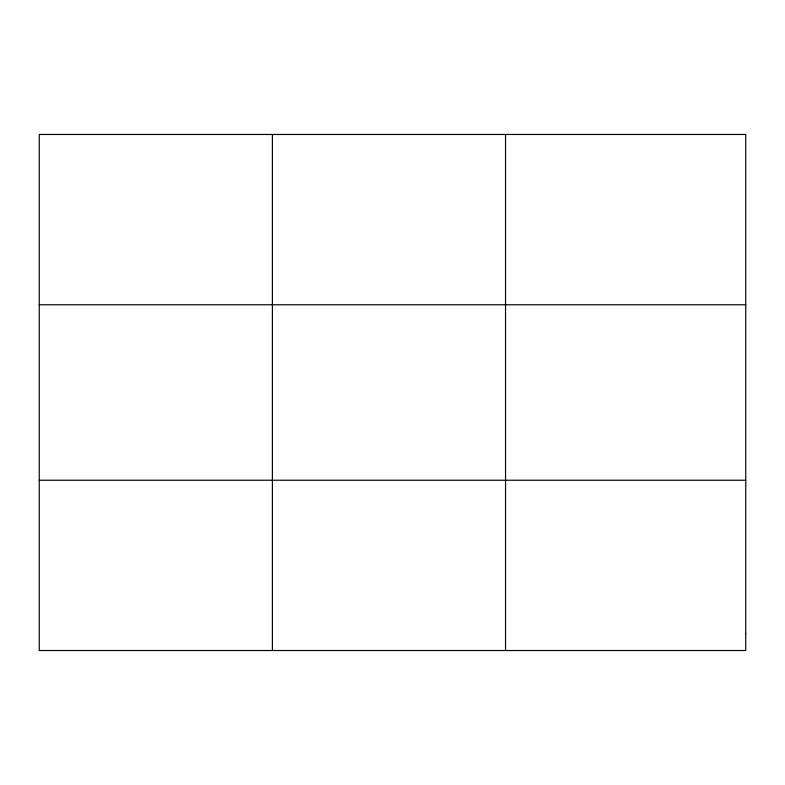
<?xml version="1.0" encoding="UTF-8"?>
<svg xmlns="http://www.w3.org/2000/svg" width="785" height="785" viewBox="0 0 785 785"><rect width="100%" height="100%" fill="white"/><g stroke="black" fill="none" stroke-linecap="round" stroke-linejoin="round"><path stroke-width="1.18" d="M272.395 134.47L272.395 650.529M505.54 134.47L505.54 650.529M39.25 304.766L745.75 304.766M39.25 480.234L745.75 480.234M745.75 633.495L745.75 650.529L39.25 650.529L39.25 134.47L745.75 134.47L745.75 633.495"/></g></svg>
